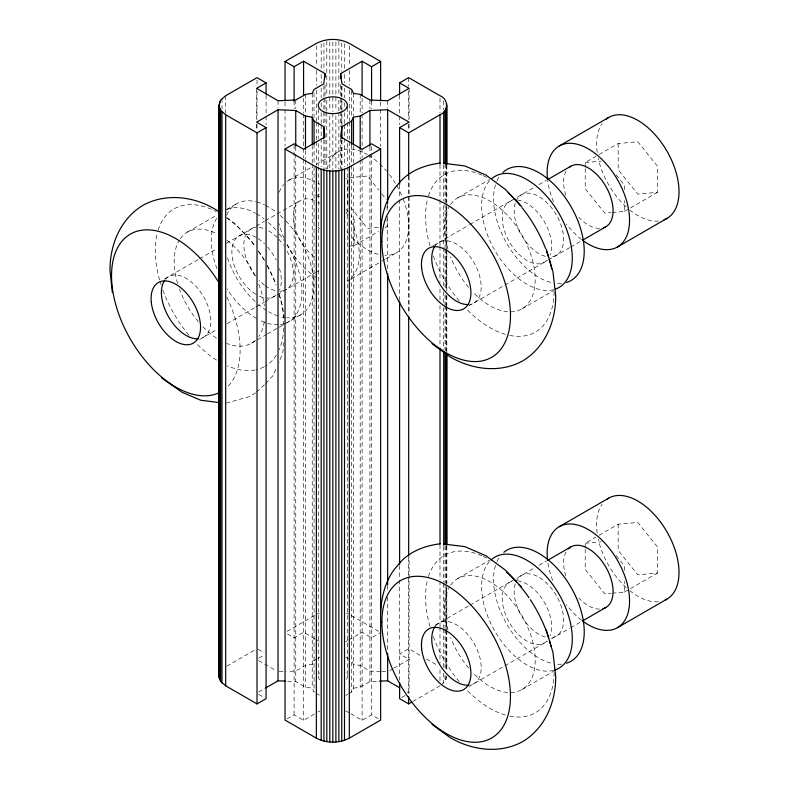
<?xml version="1.0" encoding="UTF-8"?>
<svg xmlns="http://www.w3.org/2000/svg" width="789" height="789" viewBox="0 0 789 789"><rect width="100%" height="100%" fill="white"/><g stroke="black" fill="none" stroke-linecap="round" stroke-linejoin="round"><path stroke-width="0.59" stroke-dasharray="3.94 2.96" d="M347.831 203.957L347.831 177.781L345.7 179.014M349.211 246.099L354.123 245.655L354.123 219.49L351.095 215.732M585.211 549.203L585.211 569.421L604.838 593.841L610.972 593.298M585.211 168.501L585.211 188.729L604.838 213.148L610.972 212.596M618.172 524.212L618.172 550.387L637.808 574.806L657.434 573.051L657.434 546.885L637.808 522.466L618.172 524.212L596.908 536.5M618.172 143.519L618.172 169.694L637.808 194.114L657.434 192.358L657.434 166.183L637.808 141.764L618.172 143.519L596.908 155.798M612.195 593.19L624.464 592.085L624.464 581.385M612.195 212.488L624.464 211.393L624.464 200.682M446.821 676.301L445.045 681.449L440.913 685.118M284.02 342.318L282.718 352.959L278.882 362.713M275.923 369.242L272.797 375.88L265.282 383.967M348.718 693.778L351.638 692.091L353.452 688.195L353.452 163.915M346.41 679.181L346.913 678.481A14.567 8.413 0 0 0 346.046 672.741M256.514 392.103L264.404 384.785M255.636 392.912L248.949 396.768L226.551 403.021M187.457 232.104L217.123 214.973M226.542 209.539L236.493 203.789M288.863 180.287L312.01 166.923M316.221 164.487L338.323 151.735M164.723 278.872L198.729 259.246M199.489 258.802L216.797 248.811M226.364 243.288L264.364 221.344M265.429 220.733L276.061 214.598M277.126 213.977L300.52 200.475M315.925 196.205L319.111 194.36M354.123 245.655L378.582 231.532M384.963 227.853L387.093 226.621L387.093 219.49M199.686 339.448L217.439 329.2M227.015 323.668L255.725 307.089M256.021 306.921L264.522 302.019M265.301 301.566L314.219 273.319M315.284 272.708L319.535 270.252M457.798 197.832L489.594 179.478M347.15 281.229L350.306 279.405M351.352 278.803L380.821 261.79M381.866 261.179L385.022 259.364M386.077 258.753L396.601 252.677M251.563 343.146L266.406 334.575M267.461 333.964L278.063 327.849M279.119 327.238L300.609 314.831M432.944 245.843L469.08 224.973M469.83 224.54L534.705 187.082M538.966 184.626L546.402 180.326M585.211 167.317L585.211 162.554L595.843 156.409M624.464 211.393L657.434 192.358M468.972 305.797L504.043 285.549M504.802 285.105L547.418 260.498M548.404 259.936L569.678 247.647M570.743 247.036L581.375 240.901M521.914 308.874L553.7 290.52M226.739 666.182L254.926 649.909M287.127 631.318L314.269 615.647M258.703 658.194L263.97 655.146M258.644 692.012L264.769 688.481M345.769 641.704L347.811 640.53M348.837 639.938L362.102 632.285L371.58 637.759L380.643 632.522M316.961 658.815L314.042 660.501L312.237 664.407L305.481 665.452L295.747 671.064L287.482 671.4M317.937 658.253L319.88 657.129M457.798 578.534L489.594 560.18M435.064 625.312L469.08 605.676M469.83 605.232L534.705 567.784M538.966 565.328L546.402 561.028M585.211 548.01L585.211 543.246L595.843 537.112M287.048 718.917L294.1 714.844L303.578 720.318L316.853 712.654M345.799 695.464L347.742 694.34M353.452 688.195L360.198 687.15L369.933 681.538L378.197 681.203M317.868 712.072L319.91 710.889M389.697 670.601L392.754 668.835M393.78 668.244L409.087 659.407L399.609 653.933L408.672 648.696L421.198 655.935M350.878 713.838L362.102 720.318L371.58 714.844L380.643 720.081M401.709 697.446L406.976 694.409M412.844 701.49L439.996 685.819M624.464 592.085L657.434 573.051M468.972 686.489L504.043 666.241M504.802 665.808L547.418 641.201M551.403 638.903L569.678 628.35M570.743 627.738L581.375 621.594M521.914 689.576L553.7 671.222M317.326 614.01L319.259 613.152M349.054 177.673L367.457 176.036L378.779 190.119M585.211 162.554L601.159 161.134M317.316 196.599L319.772 196.382M378.503 227.39L367.457 228.376L350.849 207.714M585.211 543.246L601.159 541.826M279.207 671.735L286.299 671.449M380.564 671.488L369.933 671.064L360.198 665.452L353.452 664.407L351.638 660.501M381.748 671.538L386.472 671.735M287.482 681.203L295.747 681.538L305.481 687.15L312.237 688.195L314.042 692.091L314.042 165.355M346.43 613.152L348.363 614.01M351.411 615.647L378.562 631.318M426.415 658.943L437.905 665.581M314.811 638.765L303.578 632.285L294.1 637.759L287.048 633.685M315.827 639.356L319.91 641.704M407.045 692.012L409.087 693.196L409.087 557.261M345.799 657.129L349.695 659.377M258.023 649.278L264.068 652.769M315.994 693.215L319.88 695.464M258.644 660.58L275.992 670.601M345.769 710.889L349.852 713.246M258.703 694.409L263.97 697.446M227.025 217.665L235.132 223.78L251.326 240.882L255.498 246.977M616.16 174.892L624.464 185.218L624.464 189.981M381.807 193.877L386.334 199.509M345.819 209.154L348.077 211.975M616.16 555.584L624.464 565.92L624.464 570.674M317.878 226.749L319.387 228.623M258.279 251.05L264.532 260.212M267.363 265.666L275.903 283.438M279.257 294.731L282.61 306.014L283.981 317.267M446.821 165.562L446.821 203.71M446.821 204.943L446.821 248.012M446.821 252.934L446.821 291.092M446.821 296.013L446.821 305.856M446.821 307.089L446.821 352.624M446.821 545.84L446.821 583.998M446.821 585.231L446.821 629.533M446.821 630.766L446.821 671.38M446.623 164.852L446.623 201.954M446.623 206.698L446.623 248.722M446.623 249.768L446.623 290.559M446.623 295.313L446.623 305.333M446.623 306.388L446.623 350.868M446.623 546.373L446.623 583.475M446.623 588.219L446.623 629.011M446.623 630.233L446.623 670.847M446.022 164.122L446.022 202.684M446.022 207.191L446.022 249.038M446.022 249.452L446.022 290.066M446.022 295.806L446.022 304.84M446.022 305.649L446.022 351.598M446.022 546.057L446.022 582.972M446.022 587.48L446.022 629.74M446.022 630.559L446.022 671.163M446.022 676.094L446.022 679.783M445.045 164.102L445.045 202.704M445.045 203.483L445.045 247.785M445.045 249.018L445.045 288.853M445.045 294.553L445.045 304.86M445.045 305.629L445.045 350.395M445.045 546.077L445.045 582.992M445.045 583.771L445.045 628.527M445.045 629.306L445.045 669.92M445.045 675.295L445.045 681.449M443.694 100.982L443.694 109.602M443.694 164.901L443.694 200.672M443.694 205.515L443.694 246.207M443.694 247.44L443.694 286.821M443.694 291.664L443.694 302.818M443.694 307.661L443.694 349.586M443.694 546.422L443.694 582.193M443.694 583.337L443.694 627.728M443.694 628.882L443.694 668.263M443.694 673.185L443.694 683.027M439.996 98.201L439.996 112.965M439.996 164.654L439.996 199.686M439.996 200.347L439.996 245.882M439.996 246.454L439.996 282.146M439.996 288.961L439.996 301.26M439.996 305.53L439.996 347.377M439.996 544.943L439.996 579.974M439.996 581.207L439.996 626.742M439.996 627.403L439.996 663.085M439.996 669.822L439.996 680.897M409.087 88.358L409.087 119.129M409.087 124.051L409.087 130.767M409.087 176.302L409.087 314.14M408.672 77.657L408.672 86.267M408.672 91.189L408.672 119.494M408.672 124.425L408.672 130.57M408.672 175.927L408.672 313.953M408.672 557.448L408.672 694.054M399.609 95.193L399.609 114.888M399.609 116.121L399.609 124.731M399.609 185.04L399.609 198.572M399.609 199.804L399.609 299.919M399.609 565.752L399.609 579.284M399.609 580.093L399.609 680.207M387.655 100.736L387.655 108.123M387.655 204.114L387.655 209.46M387.655 216.423L387.655 271.801M387.655 585.625L387.655 589.748M387.655 597.135L387.655 652.513M387.093 206.402L387.093 211.156M380.643 102.087L380.643 108.241M380.643 109.474L380.643 146.389M371.58 101.17L371.58 108.557M371.58 146.705L371.58 714.844M369.933 100.016L369.933 108.635M369.933 146.784L369.933 152.938M369.933 154.171L369.933 681.538M362.102 98.161L362.102 112.926M362.102 114.158L362.102 147.385M362.102 148.618L362.102 157.889M362.102 159.122L362.102 720.318M360.198 94.404L360.198 112.866M360.198 150.561L360.198 159.181M360.198 160.414L360.198 687.15M353.452 93.358L353.452 115.51M353.452 145.462L353.452 162.692M351.638 90.686L351.638 117.768M351.638 144.436L351.638 164.122M351.638 165.355L351.638 692.091M349.33 45.851L349.33 65.546M349.33 70.468L349.33 85.232M349.33 90.163L349.33 120.924M349.33 122.157L349.33 140.62M349.33 141.852L349.33 165.236M347.416 107.718L347.416 121.25M347.416 122.482L347.416 138.479M347.416 143.411L347.416 165.562M347.416 166.785L347.416 676.301M344.497 43.711L344.497 69.56M344.497 74.482L344.497 83.101M344.497 88.023L344.497 97.866M344.497 102.787L344.497 106.476M344.497 112.63L344.497 123.705M344.497 124.938L344.497 137.247M344.497 138.479L344.497 166.785M341.913 86.307L341.913 96.15M341.913 101.071L341.913 125.688M341.913 140.205L341.913 168.757M341.765 42.931L341.765 71.247M341.765 86.011L341.765 97.086M341.765 98.319L341.765 125.392M341.765 140.166L341.765 168.471M340.67 84.689L340.67 110.529M340.67 111.762L340.67 126.526M340.67 138.134L340.67 168.895M338.875 41.136L338.875 95.291M338.875 100.213L338.875 111.288M338.875 112.521L338.875 169.132M335.887 42.024L335.887 110.943M335.887 115.865L335.887 170.02M332.84 41.916L332.84 112.058M332.84 113.291L332.84 169.901M329.802 42.024L329.802 110.943M329.802 115.865L329.802 170.02M326.804 41.136L326.804 95.291M326.804 100.213L326.804 111.288M326.804 112.521L326.804 169.132M325.009 84.689L325.009 110.529M325.009 111.762L325.009 126.526M325.009 140.067L325.009 168.895M323.924 42.931L323.924 71.247M323.924 86.011L323.924 97.086M323.924 98.319L323.776 125.688M323.924 140.166L323.776 168.757M321.182 43.711L321.182 69.56M321.182 74.482L321.182 83.101M321.182 88.023L321.182 97.866M321.182 102.787L321.182 107.708M321.182 112.63L321.182 123.705M321.182 124.938L321.182 137.247M321.182 138.479L321.182 166.785M318.273 108.951L318.273 121.25M318.273 122.482L318.273 138.479M318.273 143.411L318.273 165.562M318.273 166.785L318.273 676.301M316.359 45.851L316.359 65.546M316.359 70.468L316.359 85.232M316.359 90.163L316.359 120.924M316.359 122.157L316.359 140.62M316.359 141.852L316.359 165.236M314.042 93.151L314.042 117.768M314.042 144.436L314.042 164.122M312.237 93.358L312.237 115.51M312.237 145.462L312.237 162.692M312.237 163.915L312.237 688.195M305.481 94.404L305.481 112.866M305.481 150.561L305.481 159.181M305.481 160.414L305.481 687.15M303.578 98.161L303.578 112.926M303.578 114.158L303.578 147.385M303.578 148.618L303.578 157.889M303.578 159.122L303.578 720.318M295.747 100.016L295.747 108.635M295.747 146.784L295.747 152.938M295.747 154.171L295.747 681.538M294.1 101.17L294.1 108.557M294.1 145.028L294.1 714.844M285.036 102.087L285.036 108.241M285.036 109.474L285.036 146.389M278.034 100.736L278.034 108.123M266.08 95.193L266.08 114.888M266.08 116.121L266.08 124.731M257.017 80.113L257.017 86.267M257.017 91.189L257.017 119.494M257.017 124.425L257.017 130.57M256.603 88.358L256.603 119.129M256.603 124.051L256.603 130.767M225.693 95.735L225.693 112.965M221.985 98.526L221.985 109.602M546.56 641.349A34.972 20.189 60 0 1 509.467 622.738A34.972 20.189 60 0 1 511.893 581.296M517.485 580.793A34.972 20.189 60 0 1 544.045 601.889A34.972 20.189 60 0 1 550.18 635.816M516.055 581.621A34.972 20.189 60 0 1 555.2 593.683A34.972 20.189 60 0 1 551.264 637.601M545.298 637.009A34.972 20.189 60 0 1 520.671 614.503A34.972 20.189 60 0 1 515.661 582.558M553.592 670.374A64.106 37.014 60 0 1 494.89 631.151A64.106 37.014 60 0 1 490.275 560.693M561.561 664.16A64.106 37.014 60 0 1 556.245 664.121M550.633 663.076A64.106 37.014 60 0 1 505.207 621.318A64.106 37.014 60 0 1 496.577 562.547M497.021 561.531A64.106 37.014 60 0 1 499.644 556.896M554.134 672.445A90.922 52.488 60 0 1 508.964 715.968M505.424 715.071A90.922 52.488 60 0 1 466.496 689.724M459.247 681.657A90.922 52.488 60 0 1 432.905 635.618M429.966 626.446A90.922 52.488 60 0 1 427.756 578.988M428.476 576.552A90.922 52.488 60 0 1 482.03 555.851M483.144 556.353A90.922 52.488 60 0 1 487.632 558.573M450.598 585.211A64.106 37.014 60 0 1 510.789 599.709A64.106 37.014 60 0 1 530.938 679.891A64.106 37.014 60 0 1 472.512 672.396M468.676 668.105A64.106 37.014 60 0 1 450.598 637.561M447.974 629.908A64.106 37.014 60 0 1 449.464 586.967M581.513 620.164A58.278 33.651 60 0 1 566.334 604.699M552.665 580.379A58.278 33.651 60 0 1 547.714 561.62M658.411 601.741A58.278 33.651 60 0 1 629.997 590.853M626.279 587.667A58.278 33.651 60 0 1 598.24 539.104M597.165 533.078A58.278 33.651 60 0 1 602.115 504.24M435.735 625.805A34.972 20.189 60 0 1 473.962 643.232A34.972 20.189 60 0 1 469.938 685.049M599.581 609.108A34.972 20.189 60 0 1 578.889 598.101M565.831 575.97A34.972 20.189 60 0 1 566.324 551.501M276.219 294.918A34.972 20.189 60 0 1 266.061 298.055M263.003 297.483A34.972 20.189 60 0 1 256.603 294.761M255.794 294.277A34.972 20.189 60 0 1 231.877 251.464A34.972 20.189 60 0 1 256.603 237.657M258.22 238.653A34.972 20.189 60 0 1 264.552 243.762M267.54 246.918A34.972 20.189 60 0 1 276.219 260.153M279.444 268.467A34.972 20.189 60 0 1 279.444 290.322M283.606 290.648A34.972 20.189 60 0 1 278.014 291.151M274.957 290.579A34.972 20.189 60 0 1 265.321 285.756M264.522 285.154A34.972 20.189 60 0 1 259.088 280.223M255.498 276.022A34.972 20.189 60 0 1 256.188 227.439M259.088 227.469A34.972 20.189 60 0 1 265.321 229.135M268.556 230.753A34.972 20.189 60 0 1 278.014 238.396M278.754 239.195A34.972 20.189 60 0 1 283.606 245.349M287.147 251.218A34.972 20.189 60 0 1 286.032 289.593M284.198 323.668A64.106 37.014 60 0 1 279.267 324.624M278.231 324.703A64.106 37.014 60 0 1 258.575 319.644M256.603 318.549A64.106 37.014 60 0 1 227.035 288.813M216.926 268.625A64.106 37.014 60 0 1 216.758 218.228M226.709 209.598A64.106 37.014 60 0 1 255.616 213.306M256.603 213.858A64.106 37.014 60 0 1 264.197 218.987M268.329 222.419A64.106 37.014 60 0 1 276.268 230.398M279.267 233.958A64.106 37.014 60 0 1 284.198 240.615M286.811 244.62A64.106 37.014 60 0 1 286.486 322.819M285.904 220.959A64.106 37.014 60 0 1 313.884 284.79A64.106 37.014 60 0 1 286.989 317.77M285.904 317.681A64.106 37.014 60 0 1 280.282 316.645M277.975 315.955A64.106 37.014 60 0 1 268.556 311.655M266.574 310.462A64.106 37.014 60 0 1 258.467 304.515M255.192 301.615A64.106 37.014 60 0 1 227.005 256.247M226.67 215.091A64.106 37.014 60 0 1 255.675 201.688M256.819 201.974A64.106 37.014 60 0 1 264.601 204.884M265.587 205.367A64.106 37.014 60 0 1 276.14 212.083M280.282 215.515A64.106 37.014 60 0 1 284.326 219.342M263.98 366.905A90.922 52.488 60 0 1 256.376 369.725M255.212 369.972A90.922 52.488 60 0 1 227.34 365.83M216.561 360.08A90.922 52.488 60 0 1 196.145 343.294M188.896 335.226A90.922 52.488 60 0 1 162.564 289.188M161.005 284.612A90.922 52.488 60 0 1 159.95 281.17M159.615 280.016A90.922 52.488 60 0 1 157.415 232.558M158.125 230.112A90.922 52.488 60 0 1 216.166 211.551M226.423 217.803A90.922 52.488 60 0 1 255.212 246.493M258.644 251.326A90.922 52.488 60 0 1 264.374 260.36M267.274 265.508A90.922 52.488 60 0 1 276.042 284.918M279.079 294.08A90.922 52.488 60 0 1 279.148 349.774M276.426 355.001A90.922 52.488 60 0 1 264.966 366.362M226.828 297.098A90.922 52.488 60 0 1 226.828 387.478M255.478 340.256A64.106 37.014 60 0 1 226.601 343.412M216.541 338.146A64.106 37.014 60 0 1 202.162 325.965M198.325 321.675A64.106 37.014 60 0 1 179.428 288.942M177.633 283.478A64.106 37.014 60 0 1 179.123 240.537M180.247 238.781A64.106 37.014 60 0 1 216.541 233.672M227.104 240.398A64.106 37.014 60 0 1 255.478 276.515M258.772 284.119A64.106 37.014 60 0 1 264.335 305.698M264.285 321.656A64.106 37.014 60 0 1 258.772 336.459M317.03 277.767A58.278 33.651 60 0 1 287.166 244.521M284.079 238.199A58.278 33.651 60 0 1 278.981 223.504M279.276 192.131A58.278 33.651 60 0 1 283.734 184.547M287.028 181.49A58.278 33.651 60 0 1 314.781 181.45M318.006 183.166A58.278 33.651 60 0 1 319.959 184.35M345.957 211.925A58.278 33.651 60 0 1 348.284 215.959M350.957 221.196A58.278 33.651 60 0 1 348.985 280.026M403.149 199.015A58.278 33.651 60 0 1 384.884 255.389M378.128 254.324A58.278 33.651 60 0 1 349.221 234.353M348.422 233.416A58.278 33.651 60 0 1 346.854 231.522M327.149 169.024A58.278 33.651 60 0 1 367.457 154.614M368.433 155.196A58.278 33.651 60 0 1 378.128 162.396M379.844 163.964A58.278 33.651 60 0 1 386.502 170.996M389.48 174.685A58.278 33.651 60 0 1 395.407 183.373M396.601 185.376A58.278 33.651 60 0 1 402.301 196.895M165.384 279.375A34.972 20.189 60 0 1 203.148 296.003A34.972 20.189 60 0 1 200.662 338.382M314.318 256.859A34.972 20.189 60 0 1 293.311 214.983A34.972 20.189 60 0 1 316.931 201.609M318.006 202.201A34.972 20.189 60 0 1 319.851 203.345M546.56 260.646A34.972 20.189 60 0 1 509.467 242.036A34.972 20.189 60 0 1 511.893 200.603M517.485 200.1A34.972 20.189 60 0 1 544.045 221.186A34.972 20.189 60 0 1 550.18 255.123M516.055 200.929A34.972 20.189 60 0 1 555.2 212.991A34.972 20.189 60 0 1 551.264 256.908M545.298 256.317A34.972 20.189 60 0 1 520.671 233.81A34.972 20.189 60 0 1 515.661 201.866M553.592 289.671A64.106 37.014 60 0 1 494.89 250.448A64.106 37.014 60 0 1 490.275 180M561.561 283.458A64.106 37.014 60 0 1 556.245 283.419M550.633 282.383A64.106 37.014 60 0 1 505.207 240.615A64.106 37.014 60 0 1 496.577 181.845M497.021 180.829A64.106 37.014 60 0 1 499.644 176.203M554.134 291.752A90.922 52.488 60 0 1 508.964 335.266M505.424 334.368A90.922 52.488 60 0 1 466.496 309.032M459.247 300.964A90.922 52.488 60 0 1 432.905 254.926M429.966 245.754A90.922 52.488 60 0 1 427.756 198.295M428.476 195.85A90.922 52.488 60 0 1 482.03 175.148M483.144 175.651A90.922 52.488 60 0 1 487.632 177.88M450.598 204.519A64.106 37.014 60 0 1 510.789 219.007A64.106 37.014 60 0 1 530.938 299.199A64.106 37.014 60 0 1 472.512 291.703M468.676 287.403A64.106 37.014 60 0 1 450.598 256.859M447.974 249.206A64.106 37.014 60 0 1 449.464 206.274M581.513 239.471A58.278 33.651 60 0 1 566.334 224.007M553.513 201.797A58.278 33.651 60 0 1 547.714 180.928M658.411 221.048A58.278 33.651 60 0 1 629.997 210.15M626.279 206.974A58.278 33.651 60 0 1 598.24 158.402M597.165 152.376A58.278 33.651 60 0 1 602.115 123.538M435.064 245.99A34.972 20.189 60 0 1 473.499 261.751A34.972 20.189 60 0 1 469.938 304.347M599.581 228.415A34.972 20.189 60 0 1 578.889 217.409M565.831 195.278A34.972 20.189 60 0 1 566.324 170.799M319.634 679.852A14.567 8.413 0 0 1 319.634 672.741"/><path stroke-width="1.18" d="M314.042 144.436L314.042 121.052L312.237 117.147L305.481 116.101L295.747 110.49L278.034 109.779L256.603 122.147L266.08 127.621L266.08 698.669L257.017 703.896L225.693 685.819L220.634 681.449L218.869 676.301L218.869 105.253L220.634 100.104L225.693 95.735L257.017 77.657L266.08 82.884L266.08 93.97M399.609 93.97L399.609 82.884L408.672 77.657L439.996 95.735C448.714 99.089 448.714 111.417 439.996 114.77L408.672 132.858L399.609 127.621L399.609 184.232M285.036 100.854L285.036 61.473L294.1 66.71L303.578 61.236L325.009 73.614L323.776 83.841L314.042 89.453L312.237 93.358L305.481 94.404L295.747 100.016L278.034 100.736L256.603 88.358L266.08 82.884M399.609 127.621L409.087 122.147L387.655 109.779L369.933 110.49L360.198 116.101L353.452 117.147L351.638 121.052L341.913 126.664L340.67 136.901L362.102 149.269L371.58 143.795L380.643 149.032L380.643 720.081L349.33 738.159C339.221 743.445 326.468 743.445 316.359 738.159L285.036 720.081L285.036 149.032L294.1 143.795L303.578 149.269L325.009 136.901L323.776 126.664L314.042 121.052M380.515 233.347C381.245 216.166 385.663 197.467 397.774 184.675C407.952 171.262 423.94 165.197 440.065 163.076M380.515 614.039C381.245 596.859 385.663 578.159 397.774 565.368C407.952 551.955 423.94 545.889 440.065 543.779M285.036 61.473L316.359 43.395C326.468 38.109 339.221 38.109 349.33 43.395L380.643 61.473L380.643 100.854M340.67 78.535L340.67 73.614L362.102 61.236L371.58 66.71L380.643 61.473M218.869 105.253L220.634 110.401L225.693 114.77L257.017 132.858L266.08 127.621M285.036 149.032L316.359 167.12C326.468 172.397 339.221 172.397 349.33 167.12L380.643 149.032M559.214 146.014L608.664 117.462M547.467 179.714L570.871 166.203M582.44 240.28L605.834 226.778M617.491 246.967L666.952 218.415M265.785 687.89L278.034 680.818L285.115 681.104M559.214 526.717L608.664 498.165M547.467 560.417L570.871 546.905M399.609 682.663L399.609 698.669L408.672 703.896L411.799 702.092M582.44 620.982L605.834 607.471M617.491 627.659L666.952 599.107M379.381 681.154L387.655 680.818L399.895 687.89M443.812 163.333L464.879 165.946L485.975 175.089L505.473 189.518L521.667 206.61M219.5 402.627L200.8 400.25L182.17 392.32L161.666 377.951M443.812 544.035L464.879 546.649L485.975 555.781L505.473 570.21L521.667 587.312M399.609 82.884L409.087 88.358L387.655 100.736L369.933 100.016L360.198 94.404L353.452 93.358L351.638 89.453L341.913 83.841L340.67 73.614M432.007 343.688L450.055 356.855C472.088 369.735 499.782 373.503 522.801 360.859C545.258 347.249 555.841 321.379 555.703 295.855L552.951 271.751L546.244 249.176M218.474 211.432C196.569 196.589 166.716 192.25 142.888 205.337C120.421 218.957 109.839 244.817 109.987 270.341L112.354 292.551M432.007 724.381L450.055 737.547C472.088 750.428 499.782 754.195 522.801 741.552C545.258 727.941 555.841 702.072 555.703 676.558L552.951 652.444L546.244 629.878M446.821 105.253L446.821 164.329M446.821 353.857L446.821 544.617M446.623 103.497L446.623 163.806M446.623 353.334L446.623 545.317M446.022 108.734L446.022 164.122M446.022 353.65L446.022 544.41M445.045 110.401L445.045 163.323M445.045 352.851L445.045 544.844M443.694 111.989L443.694 163.678M443.694 351.973L443.694 545.189M439.996 114.77L439.996 164.004M439.996 348.6L439.996 544.282M408.672 132.858L408.672 175.927M408.672 316.231L408.672 556.215M408.672 696.519L408.672 703.896M399.609 301.151L399.609 564.52M387.655 109.779L387.655 203.306M387.655 273.458L387.655 584.827M387.655 653.746L387.655 680.818M371.58 66.71L371.58 101.17M369.933 110.49L369.933 146.182M362.102 61.236L362.102 95.696M360.198 116.101L360.198 149.338M353.452 117.147L353.452 144.229M351.638 121.052L351.638 144.436M349.33 167.12L349.33 738.159M344.497 169.26L344.497 740.299M341.913 126.664L341.913 138.972M341.765 170.029L341.765 741.078M338.875 170.602L338.875 741.64M335.887 170.947L335.887 741.985M332.84 171.055L332.84 742.104M329.802 170.947L329.802 741.985M326.804 170.602L326.804 741.64M325.009 73.614L325.009 77.302M323.776 126.664L323.776 138.972M323.924 170.029L323.924 741.078M321.182 169.26L321.182 740.299M316.359 167.12L316.359 738.159M312.237 117.147L312.237 144.229M305.481 116.101L305.481 149.338M303.578 61.236L303.578 95.696M295.747 110.49L295.747 146.182M294.1 66.71L294.1 101.17M278.034 109.779L278.034 680.818M257.017 132.858L257.017 703.896M225.693 114.77L225.693 685.819M221.985 111.989L221.985 683.027M220.634 110.401L220.634 681.449M219.658 101.771L219.658 104.237M219.658 108.734L219.658 679.783M219.066 107.008L219.066 678.057M490.985 560.012A64.106 37.014 60 0 1 559.006 594.137A64.106 37.014 60 0 1 554.549 670.098M503.855 552.3A64.106 37.014 60 0 1 571.473 588.14A64.106 37.014 60 0 1 566.492 663.204M506.499 571.956A90.922 52.488 60 0 1 516.499 581.878M518.906 584.6A90.922 52.488 60 0 1 528.995 597.756M530.326 599.729A90.922 52.488 60 0 1 548.73 638.212M549.42 640.51A90.922 52.488 60 0 1 550.949 646.211M547.556 560.417A58.278 33.651 60 0 1 586.395 528.522A58.278 33.651 60 0 1 629.514 603.22A58.278 33.651 60 0 1 582.489 620.904M606.83 499.368A58.278 33.651 60 0 1 666.952 531.816A58.278 33.651 60 0 1 664.989 600.094M468.844 685.187A34.972 20.189 60 0 1 438.99 663.421A34.972 20.189 60 0 1 435.064 626.683M568.346 548.858A34.972 20.189 60 0 1 605.834 567.094A34.972 20.189 60 0 1 602.885 608.674M219.273 392.646A90.922 52.488 60 0 1 129.84 338.175A90.922 52.488 60 0 1 129.455 234.649A90.922 52.488 60 0 1 218.859 282.531M198.493 338.757A34.972 20.189 60 0 1 168.649 316.991A34.972 20.189 60 0 1 164.714 280.253M491.902 178.501A64.106 37.014 60 0 1 559.006 213.434A64.106 37.014 60 0 1 555.703 289.011M502.938 172.416A64.106 37.014 60 0 1 570.95 206.54A64.106 37.014 60 0 1 566.492 282.501M508.185 192.782A90.922 52.488 60 0 1 520.464 205.751M522.002 207.625A90.922 52.488 60 0 1 545.534 248.387M546.807 251.79A90.922 52.488 60 0 1 548.73 257.52M549.42 259.818A90.922 52.488 60 0 1 551.728 268.881M547.556 179.714A58.278 33.651 60 0 1 586.395 147.829A58.278 33.651 60 0 1 629.514 222.528A58.278 33.651 60 0 1 582.489 240.201M605.952 119.356A58.278 33.651 60 0 1 666.952 151.113A58.278 33.651 60 0 1 663.953 219.815M468.844 304.495A34.972 20.189 60 0 1 439.453 283.507A34.972 20.189 60 0 1 434.443 246.937M569.135 167.426A34.972 20.189 60 0 1 605.834 186.401A34.972 20.189 60 0 1 603.92 227.666M346.913 107.432L345.464 109.464A14.567 8.413 0 0 1 322.543 111.2A14.567 8.413 0 0 1 325.561 97.974L329.072 97.126A14.567 8.413 0 0 1 346.913 107.432M381.886 622.156A90.922 52.488 60 0 0 478.321 742.124A90.922 52.488 60 0 0 478.321 613.546A90.922 52.488 60 0 0 381.886 622.156M421.661 648.844A34.972 20.189 60 0 0 461.23 690.622A34.972 20.189 60 0 0 455.638 638.36A34.972 20.189 60 0 0 421.661 648.844M151.31 302.414A34.972 20.189 60 0 0 190.879 344.182A34.972 20.189 60 0 0 185.287 291.93A34.972 20.189 60 0 0 151.31 302.414M381.886 241.464A90.922 52.488 60 0 0 478.321 361.431A90.922 52.488 60 0 0 478.321 232.844A90.922 52.488 60 0 0 381.886 241.464M421.661 268.152A34.972 20.189 60 0 0 461.23 309.919A34.972 20.189 60 0 0 455.638 257.658A34.972 20.189 60 0 0 421.661 268.152"/></g></svg>
